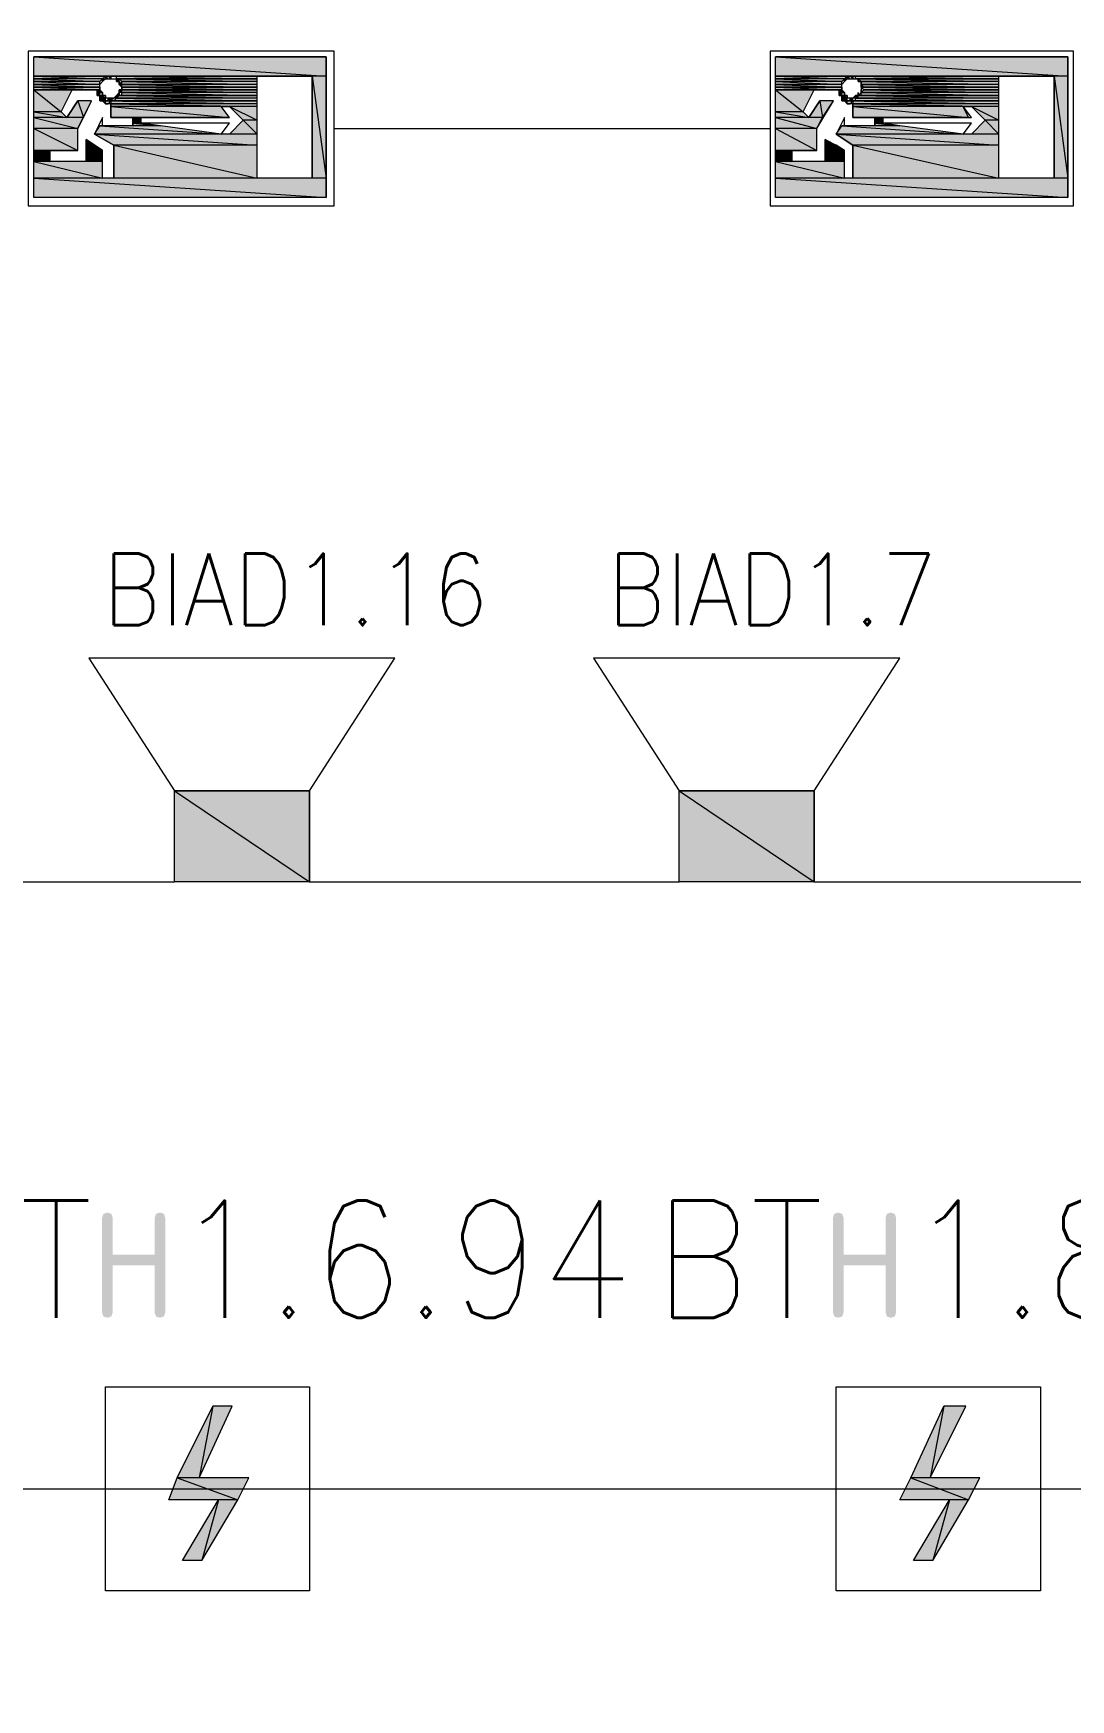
# Model space of a CAD drawing. Header units: millimetres. Extents: x 0 to 420, y 0 to 297.
# Drawn here: x 183.34 to 199.26, y 145.27 to 170.84 of the extents above; entities that cross this region are included whole.
import ezdxf

# ---------------------------------------------------------------- set-up
doc = ezdxf.new("R2010")
doc.units = ezdxf.units.MM
doc.styles.get("Standard").update_dxf_attribs({"font": 'STANDARD'})

msp = doc.modelspace()

# ---------------------------------------------------------------- hatches: boundary and pattern name
h = msp.add_hatch(color=82)
h.paths.add_polyline_path([(187.833001, 170.476333), (183.345668, 170.476333), (187.833001, 170.179999)], flags=0)
h.paths.add_polyline_path([(183.345668, 170.476333), (187.833001, 170.179999), (183.345668, 170.179999)], flags=0)
h = msp.add_hatch(color=82)
h.paths.add_polyline_path([(199.220668, 170.476333), (194.733334, 170.476333), (199.220668, 170.179999)], flags=0)
h.paths.add_polyline_path([(194.733334, 170.476333), (199.220668, 170.179999), (194.733334, 170.179999)], flags=0)
h = msp.add_hatch(color=82)
h.paths.add_polyline_path([(183.345668, 170.179999), (186.774668, 170.179999)], flags=0)
h.paths.add_polyline_path([(186.774668, 170.179999), (183.345668, 170.179999)], flags=0)
h = msp.add_hatch(color=82)
h.paths.add_polyline_path([(184.446334, 170.179999), (183.345668, 170.179999), (184.404001, 170.137666)], flags=0)
h.paths.add_polyline_path([(183.345668, 170.179999), (184.404001, 170.137666), (183.345668, 170.137666)], flags=0)
h = msp.add_hatch(color=82)
h.paths.add_polyline_path([(184.404001, 170.137666), (183.345668, 170.137666), (184.361668, 170.095333)], flags=0)
h.paths.add_polyline_path([(183.345668, 170.137666), (184.361668, 170.095333), (183.345668, 170.095333)], flags=0)
h = msp.add_hatch(color=82)
h.paths.add_polyline_path([(184.361668, 170.095333), (183.345668, 170.095333), (184.361668, 170.052999)], flags=0)
h.paths.add_polyline_path([(183.345668, 170.095333), (184.361668, 170.052999), (183.345668, 170.052999)], flags=0)
h = msp.add_hatch(color=82)
h.paths.add_polyline_path([(184.361668, 170.052999), (183.345668, 170.052999), (184.361668, 170.010666)], flags=0)
h.paths.add_polyline_path([(183.345668, 170.052999), (184.361668, 170.010666), (183.345668, 170.010666)], flags=0)
h = msp.add_hatch(color=82)
h.paths.add_polyline_path([(183.345668, 170.010666), (184.361668, 170.010666)], flags=0)
h.paths.add_polyline_path([(184.361668, 170.010666), (183.345668, 170.010666)], flags=0)
h = msp.add_hatch(color=82)
h.paths.add_polyline_path([(184.361668, 170.010666), (183.345668, 170.010666), (184.361668, 169.968333)], flags=0)
h.paths.add_polyline_path([(183.345668, 170.010666), (184.361668, 169.968333), (183.345668, 169.968333)], flags=0)
for color, points in [(82, [(184.361668, 170.010666), (184.361668, 169.968333)]), (82, [(184.404001, 170.137666), (184.446334, 170.137666), (184.404001, 170.095333)]), (82, [(184.446334, 170.179999), (184.488668, 170.137666), (184.446334, 170.137666)]), (82, [(184.446334, 170.137666), (184.488668, 170.137666)]), (82, [(184.488668, 170.179999), (184.531001, 170.179999), (184.531001, 170.137666)]), (82, [(184.615668, 170.095333), (184.658001, 170.095333)]), (82, [(195.749334, 170.010666), (195.749334, 169.968333)]), (82, [(195.791668, 170.137666), (195.834001, 170.137666), (195.791668, 170.095333)]), (82, [(195.834001, 170.179999), (195.876334, 170.137666), (195.834001, 170.137666)]), (82, [(195.834001, 170.137666), (195.876334, 170.137666)]), (82, [(195.876334, 170.179999), (195.918668, 170.179999), (195.918668, 170.137666)]), (82, [(196.003334, 170.095333), (196.045668, 170.095333)]), (82, [(196.045668, 170.095333), (196.045668, 170.052999)]), (82, [(196.045668, 170.052999), (196.045668, 170.010666)]), (82, [(184.361668, 169.968333), (184.404001, 169.925999), (184.361668, 169.925999)]), (82, [(184.361668, 169.925999), (184.404001, 169.925999)]), (82, [(184.404001, 169.925999), (184.404001, 169.883666)]), (82, [(184.446334, 169.883666), (184.446334, 169.841333)]), (82, [(184.658001, 169.925999), (184.658001, 169.883666), (184.615668, 169.883666)]), (82, [(195.749334, 169.968333), (195.791668, 169.925999), (195.749334, 169.925999)]), (82, [(195.749334, 169.925999), (195.791668, 169.925999)]), (82, [(195.791668, 169.925999), (195.791668, 169.883666)]), (82, [(195.834001, 169.883666), (195.834001, 169.841333)]), (82, [(196.003334, 169.925999), (196.003334, 169.883666)]), (82, [(184.150001, 169.206333), (184.277001, 169.121666), (184.150001, 169.121666)]), (82, [(195.495334, 169.206333), (195.664668, 169.121666), (195.495334, 169.121666)]), (7, [(184.396173, 151.210477), (184.396173, 152.66348), (184.416154, 152.724252), (184.47665, 152.744509), (184.537421, 152.724252), (184.557679, 152.66348), (184.557679, 152.098485), (185.203152, 152.098485), (185.203152, 152.66348), (185.223409, 152.724252), (185.28418, 152.744509), (185.344469, 152.724252), (185.364658, 152.66348), (185.364658, 151.210477), (185.344469, 151.149981), (185.28418, 151.129999), (185.223409, 151.149981), (185.203152, 151.210477), (185.203152, 151.936979), (184.557679, 151.936979), (184.557679, 151.210477), (184.537421, 151.149981), (184.47665, 151.129999), (184.416154, 151.149981)]), (7, [(195.614506, 151.210477), (195.614506, 152.66348), (195.634487, 152.724252), (195.694983, 152.744509), (195.755755, 152.724252), (195.776012, 152.66348), (195.776012, 152.098485), (196.421485, 152.098485), (196.421485, 152.66348), (196.441742, 152.724252), (196.502514, 152.744509), (196.562803, 152.724252), (196.582991, 152.66348), (196.582991, 151.210477), (196.562803, 151.149981), (196.502514, 151.129999), (196.441742, 151.149981), (196.421485, 151.210477), (196.421485, 151.936979), (195.776012, 151.936979), (195.776012, 151.210477), (195.755755, 151.149981), (195.694983, 151.129999), (195.634487, 151.149981)])]:
    msp.add_hatch(color=color).paths.add_polyline_path(points, flags=0)
h = msp.add_hatch(color=82)
h.paths.add_polyline_path([(186.774668, 170.179999), (184.615668, 170.179999), (186.774668, 170.137666)], flags=0)
h.paths.add_polyline_path([(184.615668, 170.179999), (186.774668, 170.137666), (184.615668, 170.137666)], flags=0)
h = msp.add_hatch(color=82)
h.paths.add_polyline_path([(184.658001, 170.137666), (184.615668, 170.137666), (184.658001, 170.095333)], flags=0)
h.paths.add_polyline_path([(184.615668, 170.137666), (184.658001, 170.095333), (184.615668, 170.095333)], flags=0)
h = msp.add_hatch(color=82)
h.paths.add_polyline_path([(184.658001, 170.137666), (186.774668, 170.137666)], flags=0)
h.paths.add_polyline_path([(186.774668, 170.137666), (184.658001, 170.137666)], flags=0)
h = msp.add_hatch(color=82)
h.paths.add_polyline_path([(186.774668, 170.137666), (184.658001, 170.137666), (186.774668, 170.095333)], flags=0)
h.paths.add_polyline_path([(184.658001, 170.137666), (186.774668, 170.095333), (184.700334, 170.095333)], flags=0)
h = msp.add_hatch(color=82)
h.paths.add_polyline_path([(184.658001, 170.095333), (184.700334, 170.052999), (184.658001, 170.052999)], flags=0)
h.paths.add_polyline_path([(184.700334, 170.052999), (184.658001, 170.052999), (184.700334, 170.010666)], flags=0)
h = msp.add_hatch(color=82)
h.paths.add_polyline_path([(186.774668, 170.095333), (184.700334, 170.095333), (186.774668, 170.052999)], flags=0)
h.paths.add_polyline_path([(184.700334, 170.095333), (186.774668, 170.052999), (184.700334, 170.052999)], flags=0)
h = msp.add_hatch(color=82)
h.paths.add_polyline_path([(186.774668, 170.052999), (184.700334, 170.052999), (186.774668, 170.010666)], flags=0)
h.paths.add_polyline_path([(184.700334, 170.052999), (186.774668, 170.010666), (184.700334, 170.010666)], flags=0)
h = msp.add_hatch(color=82)
h.paths.add_polyline_path([(184.700334, 170.010666), (186.774668, 170.010666)], flags=0)
h.paths.add_polyline_path([(186.774668, 170.010666), (184.700334, 170.010666)], flags=0)
h = msp.add_hatch(color=82)
h.paths.add_polyline_path([(186.774668, 170.010666), (184.700334, 170.010666), (186.774668, 169.968333)], flags=0)
h.paths.add_polyline_path([(184.700334, 170.010666), (186.774668, 169.968333), (184.700334, 169.968333)], flags=0)
h = msp.add_hatch(color=82)
h.paths.add_polyline_path([(187.833001, 170.179999), (187.621334, 170.179999), (187.833001, 168.613666)], flags=0)
h.paths.add_polyline_path([(187.621334, 170.179999), (187.833001, 168.613666), (187.621334, 168.613666)], flags=0)
h = msp.add_hatch(color=82)
h.paths.add_polyline_path([(194.733334, 170.179999), (198.162334, 170.179999)], flags=0)
h.paths.add_polyline_path([(198.162334, 170.179999), (194.733334, 170.179999)], flags=0)
h = msp.add_hatch(color=82)
h.paths.add_polyline_path([(195.834001, 170.179999), (194.733334, 170.179999), (195.791668, 170.137666)], flags=0)
h.paths.add_polyline_path([(194.733334, 170.179999), (195.791668, 170.137666), (194.733334, 170.137666)], flags=0)
h = msp.add_hatch(color=82)
h.paths.add_polyline_path([(195.791668, 170.137666), (194.733334, 170.137666), (195.749334, 170.095333)], flags=0)
h.paths.add_polyline_path([(194.733334, 170.137666), (195.749334, 170.095333), (194.733334, 170.095333)], flags=0)
h = msp.add_hatch(color=82)
h.paths.add_polyline_path([(195.749334, 170.095333), (194.733334, 170.095333), (195.749334, 170.052999)], flags=0)
h.paths.add_polyline_path([(194.733334, 170.095333), (195.749334, 170.052999), (194.733334, 170.052999)], flags=0)
h = msp.add_hatch(color=82)
h.paths.add_polyline_path([(195.749334, 170.052999), (194.733334, 170.052999), (195.749334, 170.010666)], flags=0)
h.paths.add_polyline_path([(194.733334, 170.052999), (195.749334, 170.010666), (194.733334, 170.010666)], flags=0)
h = msp.add_hatch(color=82)
h.paths.add_polyline_path([(194.733334, 170.010666), (195.749334, 170.010666)], flags=0)
h.paths.add_polyline_path([(195.749334, 170.010666), (194.733334, 170.010666)], flags=0)
h = msp.add_hatch(color=82)
h.paths.add_polyline_path([(195.749334, 170.010666), (194.733334, 170.010666), (195.749334, 169.968333)], flags=0)
h.paths.add_polyline_path([(194.733334, 170.010666), (195.749334, 169.968333), (194.733334, 169.968333)], flags=0)
h = msp.add_hatch(color=82)
h.paths.add_polyline_path([(198.162334, 170.179999), (195.961001, 170.179999), (198.162334, 170.137666)], flags=0)
h.paths.add_polyline_path([(195.961001, 170.179999), (198.162334, 170.137666), (195.961001, 170.137666)], flags=0)
h = msp.add_hatch(color=82)
h.paths.add_polyline_path([(196.003334, 170.137666), (198.162334, 170.137666)], flags=0)
h.paths.add_polyline_path([(198.162334, 170.137666), (196.003334, 170.137666)], flags=0)
h = msp.add_hatch(color=82)
h.paths.add_polyline_path([(198.162334, 170.137666), (196.003334, 170.137666), (198.162334, 170.095333)], flags=0)
h.paths.add_polyline_path([(196.003334, 170.137666), (198.162334, 170.095333), (196.045668, 170.095333)], flags=0)
h = msp.add_hatch(color=82)
h.paths.add_polyline_path([(196.003334, 170.137666), (196.003334, 170.095333)], flags=0)
h.paths.add_polyline_path([(196.003334, 170.095333), (196.003334, 170.137666)], flags=0)
h = msp.add_hatch(color=82)
h.paths.add_polyline_path([(198.162334, 170.095333), (196.045668, 170.095333), (198.162334, 170.052999)], flags=0)
h.paths.add_polyline_path([(196.045668, 170.095333), (198.162334, 170.052999), (196.045668, 170.052999)], flags=0)
h = msp.add_hatch(color=82)
h.paths.add_polyline_path([(198.162334, 170.052999), (196.045668, 170.052999), (198.162334, 170.010666)], flags=0)
h.paths.add_polyline_path([(196.045668, 170.052999), (198.162334, 170.010666), (196.088001, 170.010666)], flags=0)
h = msp.add_hatch(color=82)
h.paths.add_polyline_path([(198.162334, 170.010666), (196.045668, 170.010666), (198.162334, 169.968333)], flags=0)
h.paths.add_polyline_path([(196.045668, 170.010666), (198.162334, 169.968333), (196.088001, 169.968333)], flags=0)
h = msp.add_hatch(color=82)
h.paths.add_polyline_path([(196.088001, 170.010666), (198.162334, 170.010666)], flags=0)
h.paths.add_polyline_path([(198.162334, 170.010666), (196.088001, 170.010666)], flags=0)
h = msp.add_hatch(color=82)
h.paths.add_polyline_path([(199.220668, 170.179999), (199.009001, 170.179999), (199.220668, 168.613666)], flags=0)
h.paths.add_polyline_path([(199.009001, 170.179999), (199.220668, 168.613666), (199.009001, 168.613666)], flags=0)
h = msp.add_hatch(color=82)
h.paths.add_polyline_path([(183.345668, 169.968333), (184.361668, 169.968333)], flags=0)
h.paths.add_polyline_path([(184.361668, 169.968333), (183.345668, 169.968333)], flags=0)
h = msp.add_hatch(color=82)
h.paths.add_polyline_path([(183.938334, 169.968333), (183.345668, 169.968333), (183.769001, 169.629666)], flags=0)
h.paths.add_polyline_path([(183.345668, 169.968333), (183.769001, 169.629666), (183.345668, 169.629666)], flags=0)
h = msp.add_hatch(color=82)
h.paths.add_polyline_path([(184.234668, 169.798999), (184.023001, 169.798999), (184.107668, 169.544999)], flags=0)
h.paths.add_polyline_path([(184.023001, 169.798999), (184.107668, 169.544999), (183.853668, 169.544999)], flags=0)
h = msp.add_hatch(color=82)
h.paths.add_polyline_path([(184.361668, 169.968333), (184.319334, 169.968333), (184.361668, 169.925999)], flags=0)
h.paths.add_polyline_path([(184.319334, 169.968333), (184.361668, 169.925999), (184.319334, 169.925999)], flags=0)
h = msp.add_hatch(color=82)
h.paths.add_polyline_path([(184.361668, 169.925999), (184.319334, 169.925999), (184.361668, 169.883666)], flags=0)
h.paths.add_polyline_path([(184.319334, 169.925999), (184.361668, 169.883666), (184.319334, 169.883666)], flags=0)
h = msp.add_hatch(color=82)
h.paths.add_polyline_path([(184.404001, 169.883666), (184.319334, 169.883666)], flags=0)
h.paths.add_polyline_path([(184.319334, 169.883666), (184.404001, 169.883666), (184.361668, 169.883666)], flags=0)
h = msp.add_hatch(color=82)
h.paths.add_polyline_path([(184.404001, 169.883666), (184.361668, 169.883666), (184.446334, 169.841333)], flags=0)
h.paths.add_polyline_path([(184.361668, 169.883666), (184.446334, 169.841333), (184.361668, 169.841333)], flags=0)
h = msp.add_hatch(color=82)
h.paths.add_polyline_path([(184.446334, 169.841333), (184.361668, 169.841333), (184.446334, 169.798999)], flags=0)
h.paths.add_polyline_path([(184.361668, 169.841333), (184.446334, 169.798999), (184.361668, 169.798999)], flags=0)
h = msp.add_hatch(color=82)
h.paths.add_polyline_path([(184.404001, 169.798999), (184.573334, 169.798999)], flags=0)
h.paths.add_polyline_path([(184.573334, 169.798999), (184.404001, 169.798999)], flags=0)
h = msp.add_hatch(color=82)
h.paths.add_polyline_path([(186.774668, 169.798999), (184.446334, 169.798999), (186.774668, 169.756666)], flags=0)
h.paths.add_polyline_path([(184.446334, 169.798999), (186.774668, 169.756666), (184.446334, 169.756666)], flags=0)
h = msp.add_hatch(color=82)
h.paths.add_polyline_path([(184.573334, 169.841333), (184.488668, 169.841333), (184.531001, 169.798999)], flags=0)
h.paths.add_polyline_path([(184.488668, 169.841333), (184.531001, 169.798999), (184.488668, 169.798999)], flags=0)
h = msp.add_hatch(color=82)
h.paths.add_polyline_path([(186.774668, 169.756666), (184.531001, 169.756666), (186.774668, 169.714333)], flags=0)
h.paths.add_polyline_path([(184.531001, 169.756666), (186.774668, 169.714333), (184.531001, 169.714333)], flags=0)
h = msp.add_hatch(color=82)
h.paths.add_polyline_path([(184.615668, 169.841333), (184.615668, 169.883666)], flags=0)
h.paths.add_polyline_path([(184.615668, 169.883666), (184.615668, 169.841333), (184.573334, 169.841333)], flags=0)
h = msp.add_hatch(color=82)
h.paths.add_polyline_path([(186.774668, 169.841333), (184.615668, 169.841333), (186.774668, 169.798999)], flags=0)
h.paths.add_polyline_path([(184.615668, 169.841333), (186.774668, 169.798999), (184.573334, 169.798999)], flags=0)
h = msp.add_hatch(color=82)
h.paths.add_polyline_path([(184.615668, 169.883666), (184.658001, 169.883666)], flags=0)
h.paths.add_polyline_path([(184.658001, 169.883666), (184.615668, 169.883666)], flags=0)
h = msp.add_hatch(color=82)
h.paths.add_polyline_path([(186.774668, 169.883666), (184.658001, 169.883666), (186.774668, 169.841333)], flags=0)
h.paths.add_polyline_path([(184.658001, 169.883666), (186.774668, 169.841333), (184.615668, 169.841333)], flags=0)
h = msp.add_hatch(color=82)
h.paths.add_polyline_path([(184.700334, 169.968333), (184.658001, 169.968333), (184.700334, 169.925999)], flags=0)
h.paths.add_polyline_path([(184.658001, 169.968333), (184.700334, 169.925999), (184.658001, 169.925999)], flags=0)
h = msp.add_hatch(color=82)
h.paths.add_polyline_path([(186.774668, 169.883666), (184.700334, 169.883666)], flags=0)
h.paths.add_polyline_path([(184.700334, 169.883666), (186.774668, 169.883666), (184.658001, 169.883666)], flags=0)
h = msp.add_hatch(color=82)
h.paths.add_polyline_path([(184.700334, 169.968333), (186.774668, 169.968333)], flags=0)
h.paths.add_polyline_path([(186.774668, 169.968333), (184.700334, 169.968333)], flags=0)
h = msp.add_hatch(color=82)
h.paths.add_polyline_path([(186.774668, 169.968333), (184.700334, 169.968333), (186.774668, 169.925999)], flags=0)
h.paths.add_polyline_path([(184.700334, 169.968333), (186.774668, 169.925999), (184.700334, 169.925999)], flags=0)
h = msp.add_hatch(color=82)
h.paths.add_polyline_path([(186.774668, 169.925999), (184.700334, 169.925999), (186.774668, 169.883666)], flags=0)
h.paths.add_polyline_path([(184.700334, 169.925999), (186.774668, 169.883666), (184.700334, 169.883666)], flags=0)
h = msp.add_hatch(color=82)
h.paths.add_polyline_path([(194.733334, 169.968333), (195.749334, 169.968333)], flags=0)
h.paths.add_polyline_path([(195.749334, 169.968333), (194.733334, 169.968333)], flags=0)
h = msp.add_hatch(color=82)
h.paths.add_polyline_path([(195.326001, 169.968333), (194.733334, 169.968333), (195.156668, 169.629666)], flags=0)
h.paths.add_polyline_path([(194.733334, 169.968333), (195.156668, 169.629666), (194.733334, 169.629666)], flags=0)
h = msp.add_hatch(color=82)
h.paths.add_polyline_path([(195.622334, 169.798999), (195.410668, 169.798999), (195.453001, 169.544999)], flags=0)
h.paths.add_polyline_path([(195.410668, 169.798999), (195.453001, 169.544999), (195.241334, 169.544999)], flags=0)
h = msp.add_hatch(color=82)
h.paths.add_polyline_path([(195.749334, 169.968333), (195.707001, 169.968333), (195.749334, 169.925999)], flags=0)
h.paths.add_polyline_path([(195.707001, 169.968333), (195.749334, 169.925999), (195.707001, 169.925999)], flags=0)
h = msp.add_hatch(color=82)
h.paths.add_polyline_path([(195.749334, 169.925999), (195.707001, 169.925999), (195.749334, 169.883666)], flags=0)
h.paths.add_polyline_path([(195.707001, 169.925999), (195.749334, 169.883666), (195.707001, 169.883666)], flags=0)
h = msp.add_hatch(color=82)
h.paths.add_polyline_path([(195.791668, 169.883666), (195.707001, 169.883666)], flags=0)
h.paths.add_polyline_path([(195.707001, 169.883666), (195.791668, 169.883666), (195.749334, 169.883666)], flags=0)
h = msp.add_hatch(color=82)
h.paths.add_polyline_path([(195.791668, 169.883666), (195.749334, 169.883666), (195.834001, 169.841333)], flags=0)
h.paths.add_polyline_path([(195.749334, 169.883666), (195.834001, 169.841333), (195.749334, 169.841333)], flags=0)
h = msp.add_hatch(color=82)
h.paths.add_polyline_path([(195.834001, 169.841333), (195.749334, 169.841333), (195.834001, 169.798999)], flags=0)
h.paths.add_polyline_path([(195.749334, 169.841333), (195.834001, 169.798999), (195.749334, 169.798999)], flags=0)
h = msp.add_hatch(color=82)
h.paths.add_polyline_path([(195.791668, 169.798999), (195.961001, 169.798999)], flags=0)
h.paths.add_polyline_path([(195.961001, 169.798999), (195.791668, 169.798999)], flags=0)
h = msp.add_hatch(color=82)
h.paths.add_polyline_path([(198.162334, 169.798999), (195.834001, 169.798999), (198.162334, 169.756666)], flags=0)
h.paths.add_polyline_path([(195.834001, 169.798999), (198.162334, 169.756666), (195.834001, 169.756666)], flags=0)
h = msp.add_hatch(color=82)
h.paths.add_polyline_path([(195.918668, 169.841333), (195.876334, 169.841333), (195.918668, 169.798999)], flags=0)
h.paths.add_polyline_path([(195.876334, 169.841333), (195.918668, 169.798999), (195.876334, 169.798999)], flags=0)
h = msp.add_hatch(color=82)
h.paths.add_polyline_path([(196.003334, 169.883666), (195.961001, 169.883666), (195.961001, 169.841333)], flags=0)
h.paths.add_polyline_path([(195.961001, 169.883666), (195.961001, 169.841333), (195.918668, 169.841333)], flags=0)
h = msp.add_hatch(color=82)
h.paths.add_polyline_path([(198.162334, 169.756666), (195.918668, 169.756666), (198.162334, 169.714333)], flags=0)
h.paths.add_polyline_path([(195.918668, 169.756666), (198.162334, 169.714333), (195.918668, 169.714333)], flags=0)
h = msp.add_hatch(color=82)
h.paths.add_polyline_path([(198.162334, 169.841333), (195.961001, 169.841333), (198.162334, 169.798999)], flags=0)
h.paths.add_polyline_path([(195.961001, 169.841333), (198.162334, 169.798999), (195.961001, 169.798999)], flags=0)
h = msp.add_hatch(color=82)
h.paths.add_polyline_path([(198.162334, 169.883666), (196.045668, 169.883666)], flags=0)
h.paths.add_polyline_path([(196.045668, 169.883666), (198.162334, 169.883666), (196.003334, 169.883666)], flags=0)
h = msp.add_hatch(color=82)
h.paths.add_polyline_path([(198.162334, 169.883666), (196.003334, 169.883666), (198.162334, 169.841333)], flags=0)
h.paths.add_polyline_path([(196.003334, 169.883666), (198.162334, 169.841333), (196.003334, 169.841333)], flags=0)
h = msp.add_hatch(color=82)
h.paths.add_polyline_path([(198.162334, 169.968333), (196.088001, 169.968333), (198.162334, 169.925999)], flags=0)
h.paths.add_polyline_path([(196.088001, 169.968333), (198.162334, 169.925999), (196.045668, 169.925999)], flags=0)
h = msp.add_hatch(color=82)
h.paths.add_polyline_path([(196.045668, 169.968333), (196.045668, 169.925999)], flags=0)
h.paths.add_polyline_path([(196.045668, 169.925999), (196.045668, 169.968333)], flags=0)
h = msp.add_hatch(color=82)
h.paths.add_polyline_path([(198.162334, 169.925999), (196.045668, 169.925999), (198.162334, 169.883666)], flags=0)
h.paths.add_polyline_path([(196.045668, 169.925999), (198.162334, 169.883666), (196.045668, 169.883666)], flags=0)
h = msp.add_hatch(color=82)
h.paths.add_polyline_path([(196.088001, 169.968333), (198.162334, 169.968333)], flags=0)
h.paths.add_polyline_path([(198.162334, 169.968333), (196.088001, 169.968333)], flags=0)
h = msp.add_hatch(color=82)
h.paths.add_polyline_path([(183.769001, 169.629666), (183.345668, 169.629666), (183.853668, 169.544999)], flags=0)
h.paths.add_polyline_path([(183.345668, 169.629666), (183.853668, 169.544999), (183.345668, 169.544999)], flags=0)
h = msp.add_hatch(color=82)
h.paths.add_polyline_path([(184.107668, 169.544999), (183.345668, 169.544999), (184.023001, 169.375666)], flags=0)
h.paths.add_polyline_path([(183.345668, 169.544999), (184.023001, 169.375666), (183.345668, 169.375666)], flags=0)
h = msp.add_hatch(color=82)
h.paths.add_polyline_path([(186.224334, 169.714333), (184.531001, 169.714333), (186.351334, 169.544999)], flags=0)
h.paths.add_polyline_path([(184.531001, 169.714333), (186.351334, 169.544999), (184.531001, 169.544999)], flags=0)
h = msp.add_hatch(color=82)
h.paths.add_polyline_path([(184.996668, 169.544999), (184.869668, 169.544999), (184.996668, 169.460333)], flags=0)
h.paths.add_polyline_path([(184.869668, 169.544999), (184.996668, 169.460333), (184.869668, 169.460333)], flags=0)
h = msp.add_hatch(color=82)
h.paths.add_polyline_path([(186.774668, 169.714333), (186.351334, 169.714333), (186.774668, 169.502666)], flags=0)
h.paths.add_polyline_path([(186.351334, 169.714333), (186.774668, 169.502666), (186.563001, 169.502666)], flags=0)
h = msp.add_hatch(color=82)
h.paths.add_polyline_path([(186.774668, 169.502666), (186.563001, 169.502666), (186.774668, 169.290999)], flags=0)
h.paths.add_polyline_path([(186.563001, 169.502666), (186.774668, 169.290999), (186.351334, 169.290999)], flags=0)
h = msp.add_hatch(color=82)
h.paths.add_polyline_path([(195.156668, 169.629666), (194.733334, 169.629666), (195.241334, 169.544999)], flags=0)
h.paths.add_polyline_path([(194.733334, 169.629666), (195.241334, 169.544999), (194.733334, 169.544999)], flags=0)
h = msp.add_hatch(color=82)
h.paths.add_polyline_path([(195.453001, 169.544999), (194.733334, 169.544999), (195.368334, 169.375666)], flags=0)
h.paths.add_polyline_path([(194.733334, 169.544999), (195.368334, 169.375666), (194.733334, 169.375666)], flags=0)
h = msp.add_hatch(color=82)
h.paths.add_polyline_path([(197.612001, 169.714333), (195.918668, 169.714333), (197.696668, 169.544999)], flags=0)
h.paths.add_polyline_path([(195.918668, 169.714333), (197.696668, 169.544999), (195.918668, 169.544999)], flags=0)
h = msp.add_hatch(color=82)
h.paths.add_polyline_path([(196.384334, 169.544999), (196.257334, 169.544999), (196.384334, 169.460333)], flags=0)
h.paths.add_polyline_path([(196.257334, 169.544999), (196.384334, 169.460333), (196.257334, 169.460333)], flags=0)
h = msp.add_hatch(color=82)
h.paths.add_polyline_path([(198.162334, 169.714333), (197.739001, 169.714333), (198.162334, 169.502666)], flags=0)
h.paths.add_polyline_path([(197.739001, 169.714333), (198.162334, 169.502666), (197.950668, 169.502666)], flags=0)
h = msp.add_hatch(color=82)
h.paths.add_polyline_path([(198.162334, 169.502666), (197.950668, 169.502666), (198.162334, 169.290999)], flags=0)
h.paths.add_polyline_path([(197.950668, 169.502666), (198.162334, 169.290999), (197.739001, 169.290999)], flags=0)
h = msp.add_hatch(color=82)
h.paths.add_polyline_path([(184.023001, 169.375666), (183.345668, 169.375666), (184.023001, 169.036999)], flags=0)
h.paths.add_polyline_path([(183.345668, 169.375666), (184.023001, 169.036999), (183.345668, 169.036999)], flags=0)
h = msp.add_hatch(color=82)
h.paths.add_polyline_path([(185.293001, 169.417999), (184.361668, 169.417999), (186.224334, 169.290999)], flags=0)
h.paths.add_polyline_path([(184.361668, 169.417999), (186.224334, 169.290999), (184.277001, 169.290999)], flags=0)
h = msp.add_hatch(color=82)
h.paths.add_polyline_path([(186.774668, 169.290999), (184.277001, 169.290999), (186.774668, 169.121666)], flags=0)
h.paths.add_polyline_path([(184.277001, 169.290999), (186.774668, 169.121666), (184.573334, 169.121666)], flags=0)
h = msp.add_hatch(color=82)
h.paths.add_polyline_path([(184.996668, 169.460333), (184.869668, 169.460333), (185.293001, 169.417999)], flags=0)
h.paths.add_polyline_path([(184.869668, 169.460333), (185.293001, 169.417999), (184.869668, 169.417999)], flags=0)
h = msp.add_hatch(color=82)
h.paths.add_polyline_path([(195.368334, 169.375666), (194.733334, 169.375666), (195.368334, 169.036999)], flags=0)
h.paths.add_polyline_path([(194.733334, 169.375666), (195.368334, 169.036999), (194.733334, 169.036999)], flags=0)
h = msp.add_hatch(color=82)
h.paths.add_polyline_path([(196.638334, 169.417999), (195.749334, 169.417999), (197.612001, 169.290999)], flags=0)
h.paths.add_polyline_path([(195.749334, 169.417999), (197.612001, 169.290999), (195.664668, 169.290999)], flags=0)
h = msp.add_hatch(color=82)
h.paths.add_polyline_path([(198.162334, 169.290999), (195.664668, 169.290999), (198.162334, 169.121666)], flags=0)
h.paths.add_polyline_path([(195.664668, 169.290999), (198.162334, 169.121666), (195.918668, 169.121666)], flags=0)
h = msp.add_hatch(color=82)
h.paths.add_polyline_path([(196.384334, 169.460333), (196.257334, 169.460333), (196.638334, 169.417999)], flags=0)
h.paths.add_polyline_path([(196.257334, 169.460333), (196.638334, 169.417999), (196.257334, 169.417999)], flags=0)
h = msp.add_hatch(color=82)
h.paths.add_polyline_path([(183.599668, 169.036999), (183.345668, 169.036999), (183.599668, 168.867666)], flags=0)
h.paths.add_polyline_path([(183.345668, 169.036999), (183.599668, 168.867666), (183.345668, 168.867666)], flags=0)
h = msp.add_hatch(color=82)
h.paths.add_polyline_path([(184.277001, 169.121666), (184.150001, 169.121666), (184.404001, 169.036999)], flags=0)
h.paths.add_polyline_path([(184.150001, 169.121666), (184.404001, 169.036999), (184.150001, 169.036999)], flags=0)
h = msp.add_hatch(color=82)
h.paths.add_polyline_path([(184.404001, 169.036999), (184.150001, 169.036999), (184.404001, 168.867666)], flags=0)
h.paths.add_polyline_path([(184.150001, 169.036999), (184.404001, 168.867666), (184.150001, 168.867666)], flags=0)
h = msp.add_hatch(color=82)
h.paths.add_polyline_path([(186.774668, 169.121666), (184.573334, 169.121666), (186.774668, 168.613666)], flags=0)
h.paths.add_polyline_path([(184.573334, 169.121666), (186.774668, 168.613666), (184.573334, 168.613666)], flags=0)
h = msp.add_hatch(color=82)
h.paths.add_polyline_path([(194.987334, 169.036999), (194.733334, 169.036999), (194.987334, 168.867666)], flags=0)
h.paths.add_polyline_path([(194.733334, 169.036999), (194.987334, 168.867666), (194.733334, 168.867666)], flags=0)
h = msp.add_hatch(color=82)
h.paths.add_polyline_path([(195.664668, 169.121666), (195.495334, 169.121666), (195.791668, 169.036999)], flags=0)
h.paths.add_polyline_path([(195.495334, 169.121666), (195.791668, 169.036999), (195.495334, 169.036999)], flags=0)
h = msp.add_hatch(color=82)
h.paths.add_polyline_path([(195.791668, 169.036999), (195.495334, 169.036999), (195.791668, 168.867666)], flags=0)
h.paths.add_polyline_path([(195.495334, 169.036999), (195.791668, 168.867666), (195.495334, 168.867666)], flags=0)
h = msp.add_hatch(color=82)
h.paths.add_polyline_path([(198.162334, 169.121666), (195.918668, 169.121666), (198.162334, 168.613666)], flags=0)
h.paths.add_polyline_path([(195.918668, 169.121666), (198.162334, 168.613666), (195.918668, 168.613666)], flags=0)
h = msp.add_hatch(color=82)
h.paths.add_polyline_path([(184.404001, 168.867666), (183.345668, 168.867666), (184.404001, 168.613666)], flags=0)
h.paths.add_polyline_path([(183.345668, 168.867666), (184.404001, 168.613666), (183.345668, 168.613666)], flags=0)
h = msp.add_hatch(color=82)
h.paths.add_polyline_path([(195.791668, 168.867666), (194.733334, 168.867666), (195.791668, 168.613666)], flags=0)
h.paths.add_polyline_path([(194.733334, 168.867666), (195.791668, 168.613666), (194.733334, 168.613666)], flags=0)
h = msp.add_hatch(color=82)
h.paths.add_polyline_path([(187.833001, 168.613666), (183.345668, 168.613666), (187.833001, 168.317333)], flags=0)
h.paths.add_polyline_path([(183.345668, 168.613666), (187.833001, 168.317333), (183.345668, 168.317333)], flags=0)
h = msp.add_hatch(color=82)
h.paths.add_polyline_path([(199.220668, 168.613666), (194.733334, 168.613666), (199.220668, 168.317333)], flags=0)
h.paths.add_polyline_path([(194.733334, 168.613666), (199.220668, 168.317333), (194.733334, 168.317333)], flags=0)
h = msp.add_hatch(color=82)
h.paths.add_polyline_path([(187.579001, 159.215666), (185.504668, 159.215666), (187.579001, 157.818666)], flags=0)
h.paths.add_polyline_path([(185.504668, 159.215666), (187.579001, 157.818666), (185.504668, 157.818666)], flags=0)
h = msp.add_hatch(color=82)
h.paths.add_polyline_path([(195.326001, 159.215666), (193.251668, 159.215666), (195.326001, 157.818666)], flags=0)
h.paths.add_polyline_path([(193.251668, 159.215666), (195.326001, 157.818666), (193.251668, 157.818666)], flags=0)
h = msp.add_hatch(color=1)
h.paths.add_polyline_path([(186.393668, 149.775333), (186.097334, 149.775333), (185.885668, 148.674666)], flags=0)
h.paths.add_polyline_path([(186.097334, 149.775333), (185.885668, 148.674666), (185.547001, 148.674666)], flags=0)
h = msp.add_hatch(color=1)
h.paths.add_polyline_path([(197.654334, 149.775333), (197.315668, 149.775333), (197.104001, 148.674666)], flags=0)
h.paths.add_polyline_path([(197.315668, 149.775333), (197.104001, 148.674666), (196.807668, 148.674666)], flags=0)
h = msp.add_hatch(color=1)
h.paths.add_polyline_path([(186.647668, 148.674666), (185.547001, 148.674666), (186.478334, 148.335999)], flags=0)
h.paths.add_polyline_path([(185.547001, 148.674666), (186.478334, 148.335999), (185.420001, 148.335999)], flags=0)
h = msp.add_hatch(color=1)
h.paths.add_polyline_path([(197.866001, 148.674666), (196.807668, 148.674666), (197.696668, 148.335999)], flags=0)
h.paths.add_polyline_path([(196.807668, 148.674666), (197.696668, 148.335999), (196.638334, 148.335999)], flags=0)
h = msp.add_hatch(color=1)
h.paths.add_polyline_path([(186.478334, 148.335999), (186.182001, 148.335999), (185.928001, 147.404666)], flags=0)
h.paths.add_polyline_path([(186.182001, 148.335999), (185.928001, 147.404666), (185.631668, 147.404666)], flags=0)
h = msp.add_hatch(color=1)
h.paths.add_polyline_path([(197.696668, 148.335999), (197.400334, 148.335999), (197.146334, 147.404666)], flags=0)
h.paths.add_polyline_path([(197.400334, 148.335999), (197.146334, 147.404666), (196.850001, 147.404666)], flags=0)

# ---------------------------------------------------------------- linework, layer by layer
at = {"color": 1, "lineweight": 0}
msp.add_lwpolyline([(73.702335, 124.714), (76.538668, 124.714), (76.538668, 77.597), (297.434, 77.597), (297.434, 114.342333), (105.664001, 114.342333), (105.664001, 125.941666), (357.251, 125.941666), (357.251, 139.191999), (105.664001, 139.191999), (105.664001, 148.505333), (357.251, 148.505333), (357.251, 185.462333), (262.466667, 185.462333)], dxfattribs=at)
at = {"color": 92, "lineweight": 0}
for points in [[(187.960001, 170.560999), (183.261001, 170.560999), (183.261001, 168.190333), (187.960001, 168.190333)], [(199.305334, 170.560999), (194.648668, 170.560999), (194.648668, 168.190333), (199.305334, 168.190333)]]:
    msp.add_lwpolyline(points, close=True, dxfattribs=at)
at = {"color": 82, "lineweight": 0}
for points in [[(187.833001, 170.476333), (183.345668, 170.476333), (187.833001, 170.179999)], [(183.345668, 170.476333), (187.833001, 170.179999), (183.345668, 170.179999)], [(183.345668, 170.476333), (187.833001, 170.476333), (187.833001, 168.317333), (183.345668, 168.317333)], [(199.220668, 170.476333), (194.733334, 170.476333), (199.220668, 170.179999)], [(194.733334, 170.476333), (199.220668, 170.179999), (194.733334, 170.179999)], [(194.733334, 170.476333), (199.220668, 170.476333), (199.220668, 168.317333), (194.733334, 168.317333)], [(183.345668, 170.179999), (186.774668, 170.179999)], [(186.774668, 170.179999), (183.345668, 170.179999)], [(184.446334, 170.179999), (183.345668, 170.179999), (184.404001, 170.137666)], [(183.345668, 170.179999), (184.404001, 170.137666), (183.345668, 170.137666)], [(184.404001, 170.137666), (183.345668, 170.137666), (184.361668, 170.095333)], [(183.345668, 170.137666), (184.361668, 170.095333), (183.345668, 170.095333)], [(184.361668, 170.095333), (183.345668, 170.095333), (184.361668, 170.052999)], [(183.345668, 170.095333), (184.361668, 170.052999), (183.345668, 170.052999)], [(184.361668, 170.052999), (183.345668, 170.052999), (184.361668, 170.010666)], [(183.345668, 170.052999), (184.361668, 170.010666), (183.345668, 170.010666)], [(183.345668, 170.010666), (184.361668, 170.010666)], [(184.361668, 170.010666), (183.345668, 170.010666)], [(184.361668, 170.010666), (183.345668, 170.010666), (184.361668, 169.968333)], [(183.345668, 170.010666), (184.361668, 169.968333), (183.345668, 169.968333)], [(184.531001, 170.137666), (184.573334, 170.137666), (184.615668, 170.137666), (184.658001, 170.095333), (184.658001, 170.052999), (184.700334, 170.010666), (184.700334, 169.968333), (184.658001, 169.925999), (184.658001, 169.883666), (184.615668, 169.883666), (184.615668, 169.841333), (184.573334, 169.841333), (184.531001, 169.841333), (184.488668, 169.841333), (184.446334, 169.841333), (184.446334, 169.883666), (184.404001, 169.883666), (184.404001, 169.925999), (184.361668, 169.925999), (184.361668, 169.968333), (184.361668, 170.010666), (184.361668, 170.052999), (184.404001, 170.095333), (184.446334, 170.137666), (184.488668, 170.137666)], [(184.361668, 170.010666), (184.361668, 169.968333)], [(184.404001, 170.137666), (184.446334, 170.137666), (184.404001, 170.095333)], [(184.446334, 170.179999), (184.488668, 170.137666), (184.446334, 170.137666)], [(186.774668, 170.179999), (184.446334, 170.179999)], [(184.446334, 170.137666), (184.488668, 170.137666)], [(184.488668, 170.179999), (184.531001, 170.179999), (184.531001, 170.137666)], [(184.531001, 170.179999), (184.488668, 170.179999)], [(186.774668, 170.179999), (184.573334, 170.179999)], [(186.774668, 170.179999), (184.615668, 170.179999), (186.774668, 170.137666)], [(184.615668, 170.179999), (186.774668, 170.137666), (184.615668, 170.137666)], [(184.658001, 170.137666), (184.615668, 170.137666), (184.658001, 170.095333)], [(184.615668, 170.137666), (184.658001, 170.095333), (184.615668, 170.095333)], [(186.774668, 170.137666), (184.615668, 170.137666)], [(184.615668, 170.095333), (184.658001, 170.095333)], [(184.658001, 170.137666), (186.774668, 170.137666)], [(186.774668, 170.137666), (184.658001, 170.137666)], [(186.774668, 170.137666), (184.658001, 170.137666), (186.774668, 170.095333)], [(184.658001, 170.137666), (186.774668, 170.095333), (184.700334, 170.095333)], [(184.658001, 170.095333), (184.700334, 170.052999), (184.658001, 170.052999)], [(184.700334, 170.052999), (184.658001, 170.095333)], [(184.700334, 170.052999), (184.658001, 170.052999), (184.700334, 170.010666)], [(186.774668, 170.095333), (184.700334, 170.095333), (186.774668, 170.052999)], [(184.700334, 170.095333), (186.774668, 170.052999), (184.700334, 170.052999)], [(186.774668, 170.052999), (184.700334, 170.052999), (186.774668, 170.010666)], [(184.700334, 170.052999), (186.774668, 170.010666), (184.700334, 170.010666)], [(184.700334, 170.010666), (186.774668, 170.010666)], [(186.774668, 170.010666), (184.700334, 170.010666)], [(186.774668, 170.010666), (184.700334, 170.010666), (186.774668, 169.968333)], [(184.700334, 170.010666), (186.774668, 169.968333), (184.700334, 169.968333)], [(186.774668, 170.010666), (184.700334, 170.010666)], [(186.774668, 170.179999), (187.621334, 170.179999), (187.621334, 168.613666), (186.774668, 168.613666)], [(187.833001, 170.179999), (187.621334, 170.179999), (187.833001, 168.613666)], [(187.621334, 170.179999), (187.833001, 168.613666), (187.621334, 168.613666)], [(194.733334, 170.179999), (198.162334, 170.179999)], [(198.162334, 170.179999), (194.733334, 170.179999)], [(195.834001, 170.179999), (194.733334, 170.179999), (195.791668, 170.137666)], [(194.733334, 170.179999), (195.791668, 170.137666), (194.733334, 170.137666)], [(195.791668, 170.137666), (194.733334, 170.137666), (195.749334, 170.095333)], [(194.733334, 170.137666), (195.749334, 170.095333), (194.733334, 170.095333)], [(195.749334, 170.095333), (194.733334, 170.095333), (195.749334, 170.052999)], [(194.733334, 170.095333), (195.749334, 170.052999), (194.733334, 170.052999)], [(195.749334, 170.052999), (194.733334, 170.052999), (195.749334, 170.010666)], [(194.733334, 170.052999), (195.749334, 170.010666), (194.733334, 170.010666)], [(194.733334, 170.010666), (195.749334, 170.010666)], [(195.749334, 170.010666), (194.733334, 170.010666)], [(195.749334, 170.010666), (194.733334, 170.010666), (195.749334, 169.968333)], [(194.733334, 170.010666), (195.749334, 169.968333), (194.733334, 169.968333)], [(195.918668, 170.137666), (195.961001, 170.137666), (196.003334, 170.137666), (196.003334, 170.095333), (196.045668, 170.095333), (196.045668, 170.052999), (196.045668, 170.010666), (196.045668, 169.968333), (196.045668, 169.925999), (196.003334, 169.883666), (195.961001, 169.841333), (195.918668, 169.841333), (195.876334, 169.841333), (195.834001, 169.841333), (195.834001, 169.883666), (195.791668, 169.883666), (195.791668, 169.925999), (195.749334, 169.925999), (195.749334, 169.968333), (195.749334, 170.010666), (195.749334, 170.052999), (195.791668, 170.095333), (195.834001, 170.137666), (195.876334, 170.137666)], [(195.749334, 170.010666), (195.749334, 169.968333)], [(195.791668, 170.137666), (195.834001, 170.137666), (195.791668, 170.095333)], [(195.834001, 170.179999), (195.876334, 170.137666), (195.834001, 170.137666)], [(198.162334, 170.179999), (195.834001, 170.179999)], [(195.834001, 170.137666), (195.876334, 170.137666)], [(195.876334, 170.179999), (195.918668, 170.179999), (195.918668, 170.137666)], [(195.918668, 170.179999), (195.876334, 170.179999)], [(198.162334, 170.179999), (195.961001, 170.179999), (198.162334, 170.137666)], [(195.961001, 170.179999), (198.162334, 170.137666), (195.961001, 170.137666)], [(198.162334, 170.179999), (195.961001, 170.179999)], [(198.162334, 170.137666), (195.961001, 170.137666)], [(196.003334, 170.137666), (198.162334, 170.137666)], [(198.162334, 170.137666), (196.003334, 170.137666)], [(198.162334, 170.137666), (196.003334, 170.137666), (198.162334, 170.095333)], [(196.003334, 170.137666), (198.162334, 170.095333), (196.045668, 170.095333)], [(196.003334, 170.137666), (196.003334, 170.095333)], [(196.003334, 170.095333), (196.003334, 170.137666)], [(196.003334, 170.095333), (196.045668, 170.095333)], [(196.045668, 170.095333), (196.045668, 170.052999)], [(198.162334, 170.095333), (196.045668, 170.095333), (198.162334, 170.052999)], [(196.045668, 170.095333), (198.162334, 170.052999), (196.045668, 170.052999)], [(196.045668, 170.052999), (196.045668, 170.095333)], [(196.045668, 170.052999), (196.045668, 170.010666)], [(198.162334, 170.052999), (196.045668, 170.052999), (198.162334, 170.010666)], [(196.045668, 170.052999), (198.162334, 170.010666), (196.088001, 170.010666)], [(198.162334, 170.010666), (196.045668, 170.010666), (198.162334, 169.968333)], [(196.045668, 170.010666), (198.162334, 169.968333), (196.088001, 169.968333)], [(196.088001, 170.010666), (198.162334, 170.010666)], [(198.162334, 170.010666), (196.088001, 170.010666)], [(198.162334, 170.010666), (196.088001, 170.010666)], [(198.162334, 170.179999), (199.009001, 170.179999), (199.009001, 168.613666), (198.162334, 168.613666)], [(199.220668, 170.179999), (199.009001, 170.179999), (199.220668, 168.613666)], [(199.009001, 170.179999), (199.220668, 168.613666), (199.009001, 168.613666)], [(183.345668, 169.968333), (184.361668, 169.968333)], [(184.361668, 169.968333), (183.345668, 169.968333)], [(183.938334, 169.968333), (183.345668, 169.968333), (183.769001, 169.629666)], [(183.345668, 169.968333), (183.769001, 169.629666), (183.345668, 169.629666)], [(183.599668, 169.036999), (184.023001, 169.036999), (184.023001, 169.375666), (184.234668, 169.798999), (184.023001, 169.798999), (183.853668, 169.544999), (183.769001, 169.629666), (183.938334, 169.968333), (184.319334, 169.968333), (184.319334, 169.925999), (184.319334, 169.883666), (184.361668, 169.883666), (184.361668, 169.798999), (184.404001, 169.798999), (184.446334, 169.756666), (184.488668, 169.756666), (184.531001, 169.798999), (184.531001, 169.544999), (184.869668, 169.544999), (184.869668, 169.417999), (184.404001, 169.417999), (184.404001, 169.544999), (184.277001, 169.290999), (184.573334, 169.121666), (184.573334, 168.613666), (184.404001, 168.613666), (184.404001, 169.036999), (184.150001, 169.206333), (184.150001, 168.867666), (183.599668, 168.867666)], [(184.023001, 169.798999), (184.107668, 169.544999), (183.853668, 169.544999)], [(184.234668, 169.798999), (184.023001, 169.798999), (184.107668, 169.544999)], [(184.361668, 169.968333), (184.319334, 169.968333), (184.361668, 169.925999)], [(184.319334, 169.968333), (184.361668, 169.925999), (184.319334, 169.925999)], [(184.361668, 169.925999), (184.319334, 169.925999), (184.361668, 169.883666)], [(184.319334, 169.925999), (184.361668, 169.883666), (184.319334, 169.883666)], [(184.404001, 169.883666), (184.319334, 169.883666)], [(184.319334, 169.883666), (184.404001, 169.883666), (184.361668, 169.883666)], [(184.361668, 169.968333), (184.404001, 169.925999), (184.361668, 169.925999)], [(184.404001, 169.925999), (184.361668, 169.968333)], [(184.361668, 169.925999), (184.404001, 169.925999)], [(184.404001, 169.883666), (184.361668, 169.883666), (184.446334, 169.841333)], [(184.361668, 169.883666), (184.446334, 169.841333), (184.361668, 169.841333)], [(184.446334, 169.841333), (184.361668, 169.841333), (184.446334, 169.798999)], [(184.361668, 169.841333), (184.446334, 169.798999), (184.361668, 169.798999)], [(184.404001, 169.925999), (184.404001, 169.883666)], [(184.404001, 169.798999), (184.573334, 169.798999)], [(184.573334, 169.798999), (184.404001, 169.798999)], [(186.774668, 169.798999), (184.404001, 169.798999)], [(184.446334, 169.883666), (184.446334, 169.841333)], [(184.446334, 169.841333), (184.446334, 169.883666)], [(186.774668, 169.798999), (184.446334, 169.798999), (186.774668, 169.756666)], [(184.446334, 169.798999), (186.774668, 169.756666), (184.446334, 169.756666)], [(184.573334, 169.841333), (184.488668, 169.841333), (184.531001, 169.798999)], [(184.488668, 169.841333), (184.531001, 169.798999), (184.488668, 169.798999)], [(186.774668, 169.756666), (184.531001, 169.756666), (186.774668, 169.714333)], [(184.531001, 169.756666), (186.774668, 169.714333), (184.531001, 169.714333)], [(184.615668, 169.883666), (184.615668, 169.841333), (184.573334, 169.841333)], [(184.615668, 169.841333), (186.774668, 169.798999), (184.573334, 169.798999)], [(184.658001, 169.925999), (184.658001, 169.883666), (184.615668, 169.883666)], [(184.615668, 169.883666), (184.658001, 169.883666)], [(184.658001, 169.883666), (184.615668, 169.883666)], [(184.658001, 169.883666), (186.774668, 169.841333), (184.615668, 169.841333)], [(184.615668, 169.841333), (184.615668, 169.883666)], [(186.774668, 169.841333), (184.615668, 169.841333), (186.774668, 169.798999)], [(184.700334, 169.968333), (184.658001, 169.968333), (184.700334, 169.925999)], [(184.658001, 169.968333), (184.700334, 169.925999), (184.658001, 169.925999)], [(184.658001, 169.883666), (184.658001, 169.925999)], [(184.700334, 169.883666), (186.774668, 169.883666), (184.658001, 169.883666)], [(186.774668, 169.883666), (184.658001, 169.883666), (186.774668, 169.841333)], [(184.700334, 169.968333), (186.774668, 169.968333)], [(186.774668, 169.968333), (184.700334, 169.968333)], [(186.774668, 169.968333), (184.700334, 169.968333), (186.774668, 169.925999)], [(184.700334, 169.968333), (186.774668, 169.925999), (184.700334, 169.925999)], [(186.774668, 169.925999), (184.700334, 169.925999), (186.774668, 169.883666)], [(184.700334, 169.925999), (186.774668, 169.883666), (184.700334, 169.883666)], [(186.774668, 169.883666), (184.700334, 169.883666)], [(194.733334, 169.968333), (195.749334, 169.968333)], [(195.749334, 169.968333), (194.733334, 169.968333)], [(195.326001, 169.968333), (194.733334, 169.968333), (195.156668, 169.629666)], [(194.733334, 169.968333), (195.156668, 169.629666), (194.733334, 169.629666)], [(194.987334, 169.036999), (195.368334, 169.036999), (195.368334, 169.375666), (195.622334, 169.798999), (195.410668, 169.798999), (195.241334, 169.544999), (195.156668, 169.629666), (195.326001, 169.968333), (195.707001, 169.968333), (195.707001, 169.925999), (195.707001, 169.883666), (195.749334, 169.883666), (195.749334, 169.798999), (195.791668, 169.798999), (195.834001, 169.756666), (195.876334, 169.756666), (195.918668, 169.798999), (195.918668, 169.544999), (196.257334, 169.544999), (196.257334, 169.417999), (195.791668, 169.417999), (195.791668, 169.544999), (195.664668, 169.290999), (195.918668, 169.121666), (195.918668, 168.613666), (195.791668, 168.613666), (195.791668, 169.036999), (195.495334, 169.206333), (195.495334, 168.867666), (194.987334, 168.867666)], [(195.410668, 169.798999), (195.453001, 169.544999), (195.241334, 169.544999)], [(195.622334, 169.798999), (195.410668, 169.798999), (195.453001, 169.544999)], [(195.749334, 169.968333), (195.707001, 169.968333), (195.749334, 169.925999)], [(195.707001, 169.968333), (195.749334, 169.925999), (195.707001, 169.925999)], [(195.749334, 169.925999), (195.707001, 169.925999), (195.749334, 169.883666)], [(195.707001, 169.925999), (195.749334, 169.883666), (195.707001, 169.883666)], [(195.791668, 169.883666), (195.707001, 169.883666)], [(195.707001, 169.883666), (195.791668, 169.883666), (195.749334, 169.883666)], [(195.749334, 169.968333), (195.791668, 169.925999), (195.749334, 169.925999)], [(195.791668, 169.925999), (195.749334, 169.968333)], [(195.749334, 169.925999), (195.791668, 169.925999)], [(195.791668, 169.883666), (195.749334, 169.883666), (195.834001, 169.841333)], [(195.749334, 169.883666), (195.834001, 169.841333), (195.749334, 169.841333)], [(195.834001, 169.841333), (195.749334, 169.841333), (195.834001, 169.798999)], [(195.749334, 169.841333), (195.834001, 169.798999), (195.749334, 169.798999)], [(195.791668, 169.925999), (195.791668, 169.883666)], [(195.791668, 169.798999), (195.961001, 169.798999)], [(195.961001, 169.798999), (195.791668, 169.798999)], [(198.162334, 169.798999), (195.791668, 169.798999)], [(195.834001, 169.883666), (195.834001, 169.841333)], [(195.834001, 169.841333), (195.834001, 169.883666)], [(198.162334, 169.798999), (195.834001, 169.798999), (198.162334, 169.756666)], [(195.834001, 169.798999), (198.162334, 169.756666), (195.834001, 169.756666)], [(195.918668, 169.841333), (195.876334, 169.841333), (195.918668, 169.798999)], [(195.876334, 169.841333), (195.918668, 169.798999), (195.876334, 169.798999)], [(195.961001, 169.883666), (195.961001, 169.841333), (195.918668, 169.841333)], [(198.162334, 169.756666), (195.918668, 169.756666), (198.162334, 169.714333)], [(195.918668, 169.756666), (198.162334, 169.714333), (195.918668, 169.714333)], [(196.003334, 169.883666), (195.961001, 169.883666), (195.961001, 169.841333)], [(198.162334, 169.841333), (195.961001, 169.841333), (198.162334, 169.798999)], [(195.961001, 169.841333), (198.162334, 169.798999), (195.961001, 169.798999)], [(196.003334, 169.925999), (196.003334, 169.883666)], [(196.003334, 169.883666), (196.003334, 169.925999)], [(196.045668, 169.883666), (198.162334, 169.883666), (196.003334, 169.883666)], [(198.162334, 169.883666), (196.003334, 169.883666), (198.162334, 169.841333)], [(196.003334, 169.883666), (198.162334, 169.841333), (196.003334, 169.841333)], [(196.088001, 169.968333), (198.162334, 169.925999), (196.045668, 169.925999)], [(196.045668, 169.968333), (196.045668, 169.925999)], [(196.045668, 169.925999), (196.045668, 169.968333)], [(198.162334, 169.925999), (196.045668, 169.925999), (198.162334, 169.883666)], [(196.045668, 169.925999), (198.162334, 169.883666), (196.045668, 169.883666)], [(198.162334, 169.883666), (196.045668, 169.883666)], [(196.088001, 169.968333), (198.162334, 169.968333)], [(198.162334, 169.968333), (196.088001, 169.968333)], [(198.162334, 169.968333), (196.088001, 169.968333), (198.162334, 169.925999)], [(183.769001, 169.629666), (183.345668, 169.629666), (183.853668, 169.544999)], [(183.345668, 169.629666), (183.853668, 169.544999), (183.345668, 169.544999)], [(184.107668, 169.544999), (183.345668, 169.544999), (184.023001, 169.375666)], [(183.345668, 169.544999), (184.023001, 169.375666), (183.345668, 169.375666)], [(186.224334, 169.714333), (184.531001, 169.714333), (186.351334, 169.544999)], [(184.531001, 169.714333), (186.351334, 169.544999), (184.531001, 169.544999)], [(184.996668, 169.544999), (184.869668, 169.544999), (184.996668, 169.460333)], [(184.869668, 169.544999), (184.996668, 169.460333), (184.869668, 169.460333)], [(186.351334, 169.544999), (186.224334, 169.714333), (186.351334, 169.714333), (186.563001, 169.502666), (186.351334, 169.290999), (186.224334, 169.290999), (186.351334, 169.460333), (184.996668, 169.460333), (184.996668, 169.544999)], [(186.774668, 169.714333), (186.351334, 169.714333), (186.774668, 169.502666)], [(186.351334, 169.714333), (186.774668, 169.502666), (186.563001, 169.502666)], [(186.563001, 169.502666), (186.774668, 169.290999), (186.351334, 169.290999)], [(186.774668, 169.502666), (186.563001, 169.502666), (186.774668, 169.290999)], [(195.156668, 169.629666), (194.733334, 169.629666), (195.241334, 169.544999)], [(194.733334, 169.629666), (195.241334, 169.544999), (194.733334, 169.544999)], [(195.453001, 169.544999), (194.733334, 169.544999), (195.368334, 169.375666)], [(194.733334, 169.544999), (195.368334, 169.375666), (194.733334, 169.375666)], [(197.612001, 169.714333), (195.918668, 169.714333), (197.696668, 169.544999)], [(195.918668, 169.714333), (197.696668, 169.544999), (195.918668, 169.544999)], [(196.384334, 169.544999), (196.257334, 169.544999), (196.384334, 169.460333)], [(196.257334, 169.544999), (196.384334, 169.460333), (196.257334, 169.460333)], [(197.739001, 169.544999), (197.612001, 169.714333), (197.739001, 169.714333), (197.950668, 169.502666), (197.739001, 169.290999), (197.612001, 169.290999), (197.739001, 169.460333), (196.384334, 169.460333), (196.384334, 169.544999)], [(198.162334, 169.714333), (197.739001, 169.714333), (198.162334, 169.502666)], [(197.739001, 169.714333), (198.162334, 169.502666), (197.950668, 169.502666)], [(197.950668, 169.502666), (198.162334, 169.290999), (197.739001, 169.290999)], [(198.162334, 169.502666), (197.950668, 169.502666), (198.162334, 169.290999)], [(184.023001, 169.375666), (183.345668, 169.375666), (184.023001, 169.036999)], [(183.345668, 169.375666), (184.023001, 169.036999), (183.345668, 169.036999)], [(184.361668, 169.417999), (186.224334, 169.290999), (184.277001, 169.290999)], [(186.774668, 169.290999), (184.277001, 169.290999), (186.774668, 169.121666)], [(184.277001, 169.290999), (186.774668, 169.121666), (184.573334, 169.121666)], [(185.293001, 169.417999), (184.361668, 169.417999), (186.224334, 169.290999)], [(184.996668, 169.460333), (184.869668, 169.460333), (185.293001, 169.417999)], [(184.869668, 169.460333), (185.293001, 169.417999), (184.869668, 169.417999)], [(195.368334, 169.375666), (194.733334, 169.375666), (195.368334, 169.036999)], [(194.733334, 169.375666), (195.368334, 169.036999), (194.733334, 169.036999)], [(195.749334, 169.417999), (197.612001, 169.290999), (195.664668, 169.290999)], [(198.162334, 169.290999), (195.664668, 169.290999), (198.162334, 169.121666)], [(195.664668, 169.290999), (198.162334, 169.121666), (195.918668, 169.121666)], [(196.638334, 169.417999), (195.749334, 169.417999), (197.612001, 169.290999)], [(196.384334, 169.460333), (196.257334, 169.460333), (196.638334, 169.417999)], [(196.257334, 169.460333), (196.638334, 169.417999), (196.257334, 169.417999)], [(183.599668, 169.036999), (183.345668, 169.036999), (183.599668, 168.867666)], [(183.345668, 169.036999), (183.599668, 168.867666), (183.345668, 168.867666)], [(184.150001, 169.206333), (184.277001, 169.121666), (184.150001, 169.121666)], [(184.277001, 169.121666), (184.150001, 169.121666), (184.404001, 169.036999)], [(184.150001, 169.121666), (184.404001, 169.036999), (184.150001, 169.036999)], [(184.404001, 169.036999), (184.150001, 169.036999), (184.404001, 168.867666)], [(184.150001, 169.036999), (184.404001, 168.867666), (184.150001, 168.867666)], [(186.774668, 169.121666), (184.573334, 169.121666), (186.774668, 168.613666)], [(184.573334, 169.121666), (186.774668, 168.613666), (184.573334, 168.613666)], [(194.987334, 169.036999), (194.733334, 169.036999), (194.987334, 168.867666)], [(194.733334, 169.036999), (194.987334, 168.867666), (194.733334, 168.867666)], [(195.495334, 169.206333), (195.664668, 169.121666), (195.495334, 169.121666)], [(195.664668, 169.121666), (195.495334, 169.121666), (195.791668, 169.036999)], [(195.495334, 169.121666), (195.791668, 169.036999), (195.495334, 169.036999)], [(195.791668, 169.036999), (195.495334, 169.036999), (195.791668, 168.867666)], [(195.495334, 169.036999), (195.791668, 168.867666), (195.495334, 168.867666)], [(198.162334, 169.121666), (195.918668, 169.121666), (198.162334, 168.613666)], [(195.918668, 169.121666), (198.162334, 168.613666), (195.918668, 168.613666)], [(184.404001, 168.867666), (183.345668, 168.867666), (184.404001, 168.613666)], [(183.345668, 168.867666), (184.404001, 168.613666), (183.345668, 168.613666)], [(195.791668, 168.867666), (194.733334, 168.867666), (195.791668, 168.613666)], [(194.733334, 168.867666), (195.791668, 168.613666), (194.733334, 168.613666)], [(187.833001, 168.613666), (183.345668, 168.613666), (187.833001, 168.317333)], [(183.345668, 168.613666), (187.833001, 168.317333), (183.345668, 168.317333)], [(199.220668, 168.613666), (194.733334, 168.613666), (199.220668, 168.317333)], [(194.733334, 168.613666), (199.220668, 168.317333), (194.733334, 168.317333)], [(187.579001, 159.215666), (185.504668, 159.215666), (187.579001, 157.818666)], [(185.504668, 159.215666), (187.579001, 157.818666), (185.504668, 157.818666)], [(195.326001, 159.215666), (193.251668, 159.215666), (195.326001, 157.818666)], [(193.251668, 159.215666), (195.326001, 157.818666), (193.251668, 157.818666)]]:
    msp.add_lwpolyline(points, close=True, dxfattribs=at)
at = {"color": 5, "lineweight": 0}
for points in [[(187.960001, 169.375666), (194.648668, 169.375666)], [(179.789668, 157.818666), (185.504668, 157.818666)], [(187.579001, 157.818666), (193.251668, 157.818666)], [(195.326001, 157.818666), (201.041001, 157.818666)]]:
    msp.add_lwpolyline(points, dxfattribs=at)
at = {"color": 82, "lineweight": 0}
for points in [[(187.579001, 159.215666), (187.579001, 157.818666), (185.504668, 157.818666), (185.504668, 159.215666), (187.579001, 159.215666), (188.891334, 161.247666), (184.192334, 161.247666), (185.504668, 159.215666)], [(195.326001, 159.215666), (195.326001, 157.818666), (193.251668, 157.818666), (193.251668, 159.215666), (195.326001, 159.215666), (196.638334, 161.247666), (191.939334, 161.247666), (193.251668, 159.215666)]]:
    msp.add_lwpolyline(points, dxfattribs=at)
at = {"color": 7, "lineweight": 0}
for points in [[(184.446334, 150.071666), (187.579001, 150.071666)], [(195.664668, 150.071666), (198.797334, 150.071666)]]:
    msp.add_lwpolyline(points, dxfattribs=at)
at = {"color": 1, "lineweight": 0}
for points in [[(187.579001, 146.938999), (184.446334, 146.938999), (184.446334, 150.071666), (187.579001, 150.071666)], [(198.797334, 146.938999), (195.664668, 146.938999), (195.664668, 150.071666), (198.797334, 150.071666)], [(186.097334, 149.775333), (185.885668, 148.674666), (185.547001, 148.674666)], [(186.393668, 149.775333), (186.097334, 149.775333), (185.885668, 148.674666)], [(197.315668, 149.775333), (197.104001, 148.674666), (196.807668, 148.674666)], [(197.654334, 149.775333), (197.315668, 149.775333), (197.104001, 148.674666)], [(185.547001, 148.674666), (186.478334, 148.335999), (185.420001, 148.335999)], [(186.647668, 148.674666), (185.547001, 148.674666), (186.478334, 148.335999)], [(196.807668, 148.674666), (197.696668, 148.335999), (196.638334, 148.335999)], [(197.866001, 148.674666), (196.807668, 148.674666), (197.696668, 148.335999)], [(186.182001, 148.335999), (185.928001, 147.404666), (185.631668, 147.404666)], [(186.478334, 148.335999), (186.182001, 148.335999), (185.928001, 147.404666)], [(197.400334, 148.335999), (197.146334, 147.404666), (196.850001, 147.404666)], [(197.696668, 148.335999), (197.400334, 148.335999), (197.146334, 147.404666)]]:
    msp.add_lwpolyline(points, close=True, dxfattribs=at)

# ---------------------------------------------------------------- texts
at = {"color": 7, "attachment_point": 1}
for s, insert, char_height, width in [('BIAD1.16', (184.404007, 162.854153), 1.098488, 5.49244), ('BIAD1.7', (192.15101, 162.854153), 1.098488, 4.88216889), ('BT', (181.65234, 152.928339), 1.798339, 2.59760078), ('1.6.94', (185.504663, 152.928339), 1.798339, 5.99446333), ('BT', (192.870674, 152.928339), 1.798339, 2.59760078), ('1.8.95', (196.765337, 152.928339), 1.798339, 5.79464789)]:
    msp.add_mtext(s, dxfattribs=dict(at, insert=insert, char_height=char_height, width=width))

doc.saveas('drawing.dxf')
